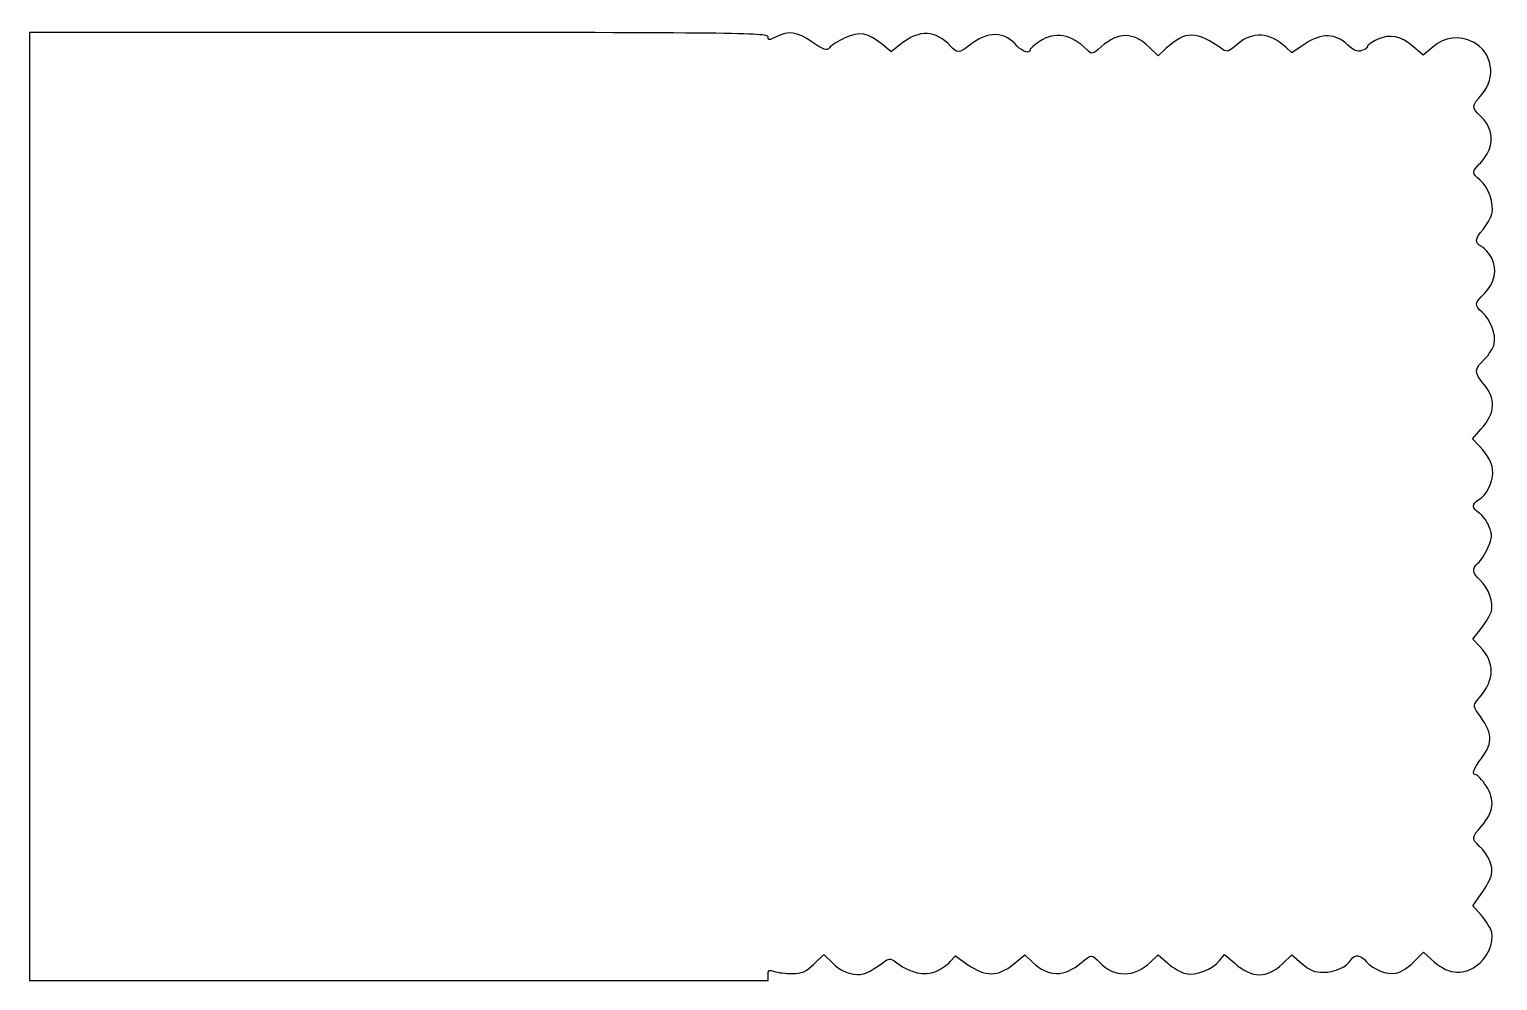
# Model space of a CAD drawing. Header units: centimetres. Extents: x -13.5 to 6.8, y -13.4 to -0.2.
import ezdxf

# ---------------------------------------------------------------- set-up
doc = ezdxf.new("R2010")
doc.units = ezdxf.units.CM
doc.header["$MEASUREMENT"] = 0
doc.layers.add('Layer 1', color=7, linetype='Continuous')

msp = doc.modelspace()

# ---------------------------------------------------------------- linework, layer by layer
at = {"layer": 'Layer 1'}
msp.add_open_spline([(-13.45973, -6.80735), (-13.45973, -6.80735), (-13.45973, -0.25892), (-13.45973, -0.25892), (-13.45973, -0.25892), (-13.45973, -0.25892), (-8.35806, -0.25892), (-8.35806, -0.25892), (-8.35806, -0.25892), (-3.81075, -0.25892), (-3.25639, -0.26529), (-3.25639, -0.31752), (-3.25639, -0.31752), (-3.25639, -0.37004), (-3.24462, -0.37004), (-3.14279, -0.31752), (-3.14279, -0.31752), (-2.97137, -0.2291), (-2.8608, -0.24567), (-2.648, -0.39169), (-2.648, -0.39169), (-2.48574, -0.50303), (-2.44724, -0.51574), (-2.40955, -0.47043), (-2.40955, -0.47043), (-2.38482, -0.44071), (-2.28785, -0.37933), (-2.19405, -0.33404), (-2.19405, -0.33404), (-1.99819, -0.23946), (-1.87208, -0.26277), (-1.67228, -0.43047), (-1.67228, -0.43047), (-1.67228, -0.43047), (-1.55704, -0.5272), (-1.55704, -0.5272), (-1.55704, -0.5272), (-1.55704, -0.5272), (-1.41472, -0.41312), (-1.41472, -0.41312), (-1.41472, -0.41312), (-1.16835, -0.21562), (-0.93746, -0.22719), (-0.73801, -0.44703), (-0.73801, -0.44703), (-0.64511, -0.54942), (-0.62152, -0.5483), (-0.47181, -0.43439), (-0.47181, -0.43439), (-0.20913, -0.23453), (0.0006, -0.23812), (0.18597, -0.44566), (0.18597, -0.44566), (0.25724, -0.52545), (0.36262, -0.55715), (0.36316, -0.49897), (0.36316, -0.49897), (0.36332, -0.48313), (0.42069, -0.43128), (0.49068, -0.38375), (0.49068, -0.38375), (0.70258, -0.23985), (0.93346, -0.2805), (1.14997, -0.49981), (1.14997, -0.49981), (1.21419, -0.56486), (1.22296, -0.56277), (1.34903, -0.45236), (1.34903, -0.45236), (1.58135, -0.24888), (1.79059, -0.25162), (2.00873, -0.46098), (2.00873, -0.46098), (2.00873, -0.46098), (2.13368, -0.5809), (2.13368, -0.5809), (2.13368, -0.5809), (2.13368, -0.5809), (2.23975, -0.48222), (2.23975, -0.48222), (2.23975, -0.48222), (2.5102, -0.23059), (2.6622, -0.23325), (3.02564, -0.49595), (3.02564, -0.49595), (3.07858, -0.53422), (3.11315, -0.52126), (3.22912, -0.41969), (3.22912, -0.41969), (3.43438, -0.23992), (3.66626, -0.25421), (3.89364, -0.46065), (3.89364, -0.46065), (3.89364, -0.46065), (3.97835, -0.53756), (3.97835, -0.53756), (3.97835, -0.53756), (3.97835, -0.53756), (4.16316, -0.41441), (4.16316, -0.41441), (4.16316, -0.41441), (4.38853, -0.26424), (4.58318, -0.27018), (4.75294, -0.43241), (4.75294, -0.43241), (4.83007, -0.50613), (4.88337, -0.52801), (4.94116, -0.50972), (4.94116, -0.50972), (4.9855, -0.49568), (5.02178, -0.47005), (5.02178, -0.45275), (5.02178, -0.45275), (5.02178, -0.43546), (5.08323, -0.39222), (5.15835, -0.35666), (5.15835, -0.35666), (5.33188, -0.27452), (5.48538, -0.30572), (5.65995, -0.45862), (5.65995, -0.45862), (5.65995, -0.45862), (5.79185, -0.57414), (5.79185, -0.57414), (5.79185, -0.57414), (5.79185, -0.57414), (5.92795, -0.45494), (5.92795, -0.45494), (5.92795, -0.45494), (6.08246, -0.31962), (6.29469, -0.29523), (6.4811, -0.39139), (6.4811, -0.39139), (6.75026, -0.53023), (6.80798, -0.8814), (6.60042, -1.11722), (6.60042, -1.11722), (6.46048, -1.27621), (6.45905, -1.29671), (6.58005, -1.4101), (6.58005, -1.4101), (6.72333, -1.54437), (6.77026, -1.72184), (6.70389, -1.87834), (6.70389, -1.87834), (6.674, -1.9488), (6.61251, -2.03938), (6.56723, -2.07962), (6.56723, -2.07962), (6.46151, -2.17358), (6.46361, -2.20913), (6.58024, -2.30064), (6.58024, -2.30064), (6.692, -2.38833), (6.77488, -2.6305), (6.74024, -2.76816), (6.74024, -2.76816), (6.72688, -2.82126), (6.67263, -2.91605), (6.61968, -2.97882), (6.61968, -2.97882), (6.50338, -3.11669), (6.49958, -3.16245), (6.60002, -3.21607), (6.60002, -3.21607), (6.64215, -3.23856), (6.70433, -3.3104), (6.73819, -3.37572), (6.73819, -3.37572), (6.82049, -3.53447), (6.78219, -3.72039), (6.63746, -3.86476), (6.63746, -3.86476), (6.50148, -4.0004), (6.49821, -4.02694), (6.60573, -4.1225), (6.60573, -4.1225), (6.72133, -4.22524), (6.80163, -4.4336), (6.77399, -4.55911), (6.77399, -4.55911), (6.76117, -4.61732), (6.69955, -4.71383), (6.63705, -4.77356), (6.63705, -4.77356), (6.49845, -4.90602), (6.49571, -4.95829), (6.61968, -5.10525), (6.61968, -5.10525), (6.80153, -5.32083), (6.79405, -5.50609), (6.59433, -5.73299), (6.59433, -5.73299), (6.59433, -5.73299), (6.47385, -5.86987), (6.47385, -5.86987), (6.47385, -5.86987), (6.47385, -5.86987), (6.57093, -5.97374), (6.57093, -5.97374), (6.57093, -5.97374), (6.699, -6.11077), (6.75442, -6.22317), (6.75442, -6.34585), (6.75442, -6.34585), (6.75442, -6.47725), (6.658, -6.66004), (6.56151, -6.71155), (6.56151, -6.71155), (6.46286, -6.76421), (6.46408, -6.83351), (6.56475, -6.89623), (6.56475, -6.89623), (6.60867, -6.92359), (6.66982, -7.00619), (6.70065, -7.07979), (6.70065, -7.07979), (6.75141, -7.20098), (6.74992, -7.22887), (6.68481, -7.37535), (6.68481, -7.37535), (6.64527, -7.46431), (6.58411, -7.56081), (6.54891, -7.5898), (6.54891, -7.5898), (6.46092, -7.66226), (6.46854, -7.71961), (6.58004, -7.8241), (6.58004, -7.8241), (6.69583, -7.93261), (6.76921, -8.13869), (6.73405, -8.25663), (6.73405, -8.25663), (6.71978, -8.30449), (6.65596, -8.40983), (6.59223, -8.49073), (6.59223, -8.49073), (6.59223, -8.49073), (6.47635, -8.63781), (6.47635, -8.63781), (6.47635, -8.63781), (6.47635, -8.63781), (6.57443, -8.74038), (6.57443, -8.74038), (6.57443, -8.74038), (6.78489, -8.96047), (6.7847, -9.18995), (6.57386, -9.43991), (6.57386, -9.43991), (6.47802, -9.55352), (6.47773, -9.55597), (6.54829, -9.65525), (6.54829, -9.65525), (6.75451, -9.94544), (6.76349, -10.05255), (6.60041, -10.27712), (6.60041, -10.27712), (6.48094, -10.44164), (6.45732, -10.51366), (6.52286, -10.51366), (6.52286, -10.51366), (6.54374, -10.51366), (6.60639, -10.58235), (6.66209, -10.66631), (6.66209, -10.66631), (6.78727, -10.855), (6.76735, -11.02867), (6.59851, -11.22048), (6.59851, -11.22048), (6.46325, -11.37415), (6.46006, -11.4011), (6.56585, -11.4966), (6.56585, -11.4966), (6.69145, -11.60998), (6.76366, -11.77701), (6.7363, -11.89085), (6.7363, -11.89085), (6.72288, -11.94667), (6.65943, -12.06624), (6.5953, -12.15656), (6.5953, -12.15656), (6.5953, -12.15656), (6.47869, -12.32079), (6.47869, -12.32079), (6.47869, -12.32079), (6.47869, -12.32079), (6.59675, -12.45492), (6.59675, -12.45492), (6.59675, -12.45492), (6.66169, -12.52869), (6.72579, -12.63269), (6.73921, -12.68603), (6.73921, -12.68603), (6.77553, -12.83036), (6.67329, -13.05451), (6.52597, -13.15354), (6.52597, -13.15354), (6.3171, -13.29395), (6.12193, -13.26436), (5.90075, -13.05875), (5.90075, -13.05875), (5.90075, -13.05875), (5.79789, -12.96313), (5.79789, -12.96313), (5.79789, -12.96313), (5.79789, -12.96313), (5.66407, -13.09662), (5.66407, -13.09662), (5.66407, -13.09662), (5.59047, -13.17004), (5.48082, -13.23953), (5.42041, -13.25105), (5.42041, -13.25105), (5.28984, -13.27595), (5.10801, -13.20624), (5.00619, -13.09224), (5.00619, -13.09224), (4.92269, -12.99877), (4.84724, -12.987), (4.8023, -13.06045), (4.8023, -13.06045), (4.73878, -13.16428), (4.5759, -13.24057), (4.41775, -13.24057), (4.41775, -13.24057), (4.28944, -13.24057), (4.22478, -13.21463), (4.11636, -13.11968), (4.11636, -13.11968), (4.11636, -13.11968), (3.97833, -12.99879), (3.97833, -12.99879), (3.97833, -12.99879), (3.97833, -12.99879), (3.85512, -13.11702), (3.85512, -13.11702), (3.85512, -13.11702), (3.6361, -13.3272), (3.42912, -13.32711), (3.18892, -13.11676), (3.18892, -13.11676), (3.18892, -13.11676), (3.0488, -12.99404), (3.0488, -12.99404), (3.0488, -12.99404), (3.0488, -12.99404), (2.97927, -13.0797), (2.97927, -13.0797), (2.97927, -13.0797), (2.88104, -13.2007), (2.65095, -13.28869), (2.51222, -13.2583), (2.51222, -13.2583), (2.44931, -13.24452), (2.3377, -13.18057), (2.26419, -13.11618), (2.26419, -13.11618), (2.26419, -13.11618), (2.13054, -12.99913), (2.13054, -12.99913), (2.13054, -12.99913), (2.13054, -12.99913), (2.02531, -13.09969), (2.02531, -13.09969), (2.02531, -13.09969), (1.80221, -13.3129), (1.52219, -13.31505), (1.32442, -13.10506), (1.32442, -13.10506), (1.21413, -12.98796), (1.20925, -12.98798), (1.07156, -13.10625), (1.07156, -13.10625), (0.8339, -13.31037), (0.61415, -13.30817), (0.39482, -13.09948), (0.39482, -13.09948), (0.39482, -13.09948), (0.292, -13.00164), (0.292, -13.00164), (0.292, -13.00164), (0.292, -13.00164), (0.13206, -13.12985), (0.13206, -13.12985), (0.13206, -13.12985), (-0.08288, -13.30215), (-0.2603, -13.30368), (-0.49541, -13.13526), (-0.49541, -13.13526), (-0.49541, -13.13526), (-0.66684, -13.01246), (-0.66684, -13.01246), (-0.66684, -13.01246), (-0.66684, -13.01246), (-0.73915, -13.09343), (-0.73915, -13.09343), (-0.73915, -13.09343), (-0.77892, -13.13797), (-0.8684, -13.19844), (-0.938, -13.22781), (-0.938, -13.22781), (-1.08956, -13.29178), (-1.30083, -13.24814), (-1.46566, -13.1188), (-1.46566, -13.1188), (-1.55107, -13.05178), (-1.58379, -13.04447), (-1.63432, -13.08108), (-1.63432, -13.08108), (-1.88557, -13.26309), (-1.93239, -13.28253), (-2.07708, -13.26487), (-2.07708, -13.26487), (-2.17715, -13.25265), (-2.26888, -13.20535), (-2.35623, -13.12089), (-2.35623, -13.12089), (-2.35623, -13.12089), (-2.48634, -12.99509), (-2.48634, -12.99509), (-2.48634, -12.99509), (-2.48634, -12.99509), (-2.62222, -13.12646), (-2.62222, -13.12646), (-2.62222, -13.12646), (-2.7327, -13.23328), (-2.78848, -13.25802), (-2.92062, -13.25882), (-2.92062, -13.25882), (-3.01, -13.25935), (-3.12212, -13.24568), (-3.16977, -13.22841), (-3.16977, -13.22841), (-3.24182, -13.2023), (-3.2564, -13.21038), (-3.2564, -13.27642), (-3.2564, -13.27642), (-3.2564, -13.27642), (-3.2564, -13.35582), (-3.2564, -13.35582), (-3.2564, -13.35582), (-3.2564, -13.35582), (-8.35807, -13.35582), (-8.35807, -13.35582), (-8.35807, -13.35582), (-8.35807, -13.35582), (-13.45974, -13.35582), (-13.45974, -13.35582), (-13.45974, -13.35582), (-13.45974, -13.35582), (-13.45974, -6.80738), (-13.45974, -6.80738), (-13.45974, -6.80738), (-13.45974, -6.80738), (-13.45973, -6.80735), (-13.45973, -6.80735)], degree=3, knots=[0, 0, 0, 0, 0.00869565, 0.00869565, 0.00869565, 0.00869565, 0.0173913, 0.0173913, 0.0173913, 0.0173913, 0.02608696, 0.02608696, 0.02608696, 0.02608696, 0.03478261, 0.03478261, 0.03478261, 0.03478261, 0.04347826, 0.04347826, 0.04347826, 0.04347826, 0.05217391, 0.05217391, 0.05217391, 0.05217391, 0.06086957, 0.06086957, 0.06086957, 0.06086957, 0.06956522, 0.06956522, 0.06956522, 0.06956522, 0.07826087, 0.07826087, 0.07826087, 0.07826087, 0.08695652, 0.08695652, 0.08695652, 0.08695652, 0.09565217, 0.09565217, 0.09565217, 0.09565217, 0.10434783, 0.10434783, 0.10434783, 0.10434783, 0.11304348, 0.11304348, 0.11304348, 0.11304348, 0.12173913, 0.12173913, 0.12173913, 0.12173913, 0.13043478, 0.13043478, 0.13043478, 0.13043478, 0.13913043, 0.13913043, 0.13913043, 0.13913043, 0.14782609, 0.14782609, 0.14782609, 0.14782609, 0.15652174, 0.15652174, 0.15652174, 0.15652174, 0.16521739, 0.16521739, 0.16521739, 0.16521739, 0.17391304, 0.17391304, 0.17391304, 0.17391304, 0.1826087, 0.1826087, 0.1826087, 0.1826087, 0.19130435, 0.19130435, 0.19130435, 0.19130435, 0.2, 0.2, 0.2, 0.2, 0.20869565, 0.20869565, 0.20869565, 0.20869565, 0.2173913, 0.2173913, 0.2173913, 0.2173913, 0.22608696, 0.22608696, 0.22608696, 0.22608696, 0.23478261, 0.23478261, 0.23478261, 0.23478261, 0.24347826, 0.24347826, 0.24347826, 0.24347826, 0.25217391, 0.25217391, 0.25217391, 0.25217391, 0.26086957, 0.26086957, 0.26086957, 0.26086957, 0.26956522, 0.26956522, 0.26956522, 0.26956522, 0.27826087, 0.27826087, 0.27826087, 0.27826087, 0.28695652, 0.28695652, 0.28695652, 0.28695652, 0.29565217, 0.29565217, 0.29565217, 0.29565217, 0.30434783, 0.30434783, 0.30434783, 0.30434783, 0.31304348, 0.31304348, 0.31304348, 0.31304348, 0.32173913, 0.32173913, 0.32173913, 0.32173913, 0.33043478, 0.33043478, 0.33043478, 0.33043478, 0.33913043, 0.33913043, 0.33913043, 0.33913043, 0.34782609, 0.34782609, 0.34782609, 0.34782609, 0.35652174, 0.35652174, 0.35652174, 0.35652174, 0.36521739, 0.36521739, 0.36521739, 0.36521739, 0.37391304, 0.37391304, 0.37391304, 0.37391304, 0.3826087, 0.3826087, 0.3826087, 0.3826087, 0.39130435, 0.39130435, 0.39130435, 0.39130435, 0.4, 0.4, 0.4, 0.4, 0.40869565, 0.40869565, 0.40869565, 0.40869565, 0.4173913, 0.4173913, 0.4173913, 0.4173913, 0.42608696, 0.42608696, 0.42608696, 0.42608696, 0.43478261, 0.43478261, 0.43478261, 0.43478261, 0.44347826, 0.44347826, 0.44347826, 0.44347826, 0.45217391, 0.45217391, 0.45217391, 0.45217391, 0.46086957, 0.46086957, 0.46086957, 0.46086957, 0.46956522, 0.46956522, 0.46956522, 0.46956522, 0.47826087, 0.47826087, 0.47826087, 0.47826087, 0.48695652, 0.48695652, 0.48695652, 0.48695652, 0.49565217, 0.49565217, 0.49565217, 0.49565217, 0.50434783, 0.50434783, 0.50434783, 0.50434783, 0.51304348, 0.51304348, 0.51304348, 0.51304348, 0.52173913, 0.52173913, 0.52173913, 0.52173913, 0.53043478, 0.53043478, 0.53043478, 0.53043478, 0.53913043, 0.53913043, 0.53913043, 0.53913043, 0.54782609, 0.54782609, 0.54782609, 0.54782609, 0.55652174, 0.55652174, 0.55652174, 0.55652174, 0.56521739, 0.56521739, 0.56521739, 0.56521739, 0.57391304, 0.57391304, 0.57391304, 0.57391304, 0.5826087, 0.5826087, 0.5826087, 0.5826087, 0.59130435, 0.59130435, 0.59130435, 0.59130435, 0.6, 0.6, 0.6, 0.6, 0.60869565, 0.60869565, 0.60869565, 0.60869565, 0.6173913, 0.6173913, 0.6173913, 0.6173913, 0.62608696, 0.62608696, 0.62608696, 0.62608696, 0.63478261, 0.63478261, 0.63478261, 0.63478261, 0.64347826, 0.64347826, 0.64347826, 0.64347826, 0.65217391, 0.65217391, 0.65217391, 0.65217391, 0.66086957, 0.66086957, 0.66086957, 0.66086957, 0.66956522, 0.66956522, 0.66956522, 0.66956522, 0.67826087, 0.67826087, 0.67826087, 0.67826087, 0.68695652, 0.68695652, 0.68695652, 0.68695652, 0.69565217, 0.69565217, 0.69565217, 0.69565217, 0.70434783, 0.70434783, 0.70434783, 0.70434783, 0.71304348, 0.71304348, 0.71304348, 0.71304348, 0.72173913, 0.72173913, 0.72173913, 0.72173913, 0.73043478, 0.73043478, 0.73043478, 0.73043478, 0.73913043, 0.73913043, 0.73913043, 0.73913043, 0.74782609, 0.74782609, 0.74782609, 0.74782609, 0.75652174, 0.75652174, 0.75652174, 0.75652174, 0.76521739, 0.76521739, 0.76521739, 0.76521739, 0.77391304, 0.77391304, 0.77391304, 0.77391304, 0.7826087, 0.7826087, 0.7826087, 0.7826087, 0.79130435, 0.79130435, 0.79130435, 0.79130435, 0.8, 0.8, 0.8, 0.8, 0.80869565, 0.80869565, 0.80869565, 0.80869565, 0.8173913, 0.8173913, 0.8173913, 0.8173913, 0.82608696, 0.82608696, 0.82608696, 0.82608696, 0.83478261, 0.83478261, 0.83478261, 0.83478261, 0.84347826, 0.84347826, 0.84347826, 0.84347826, 0.85217391, 0.85217391, 0.85217391, 0.85217391, 0.86086957, 0.86086957, 0.86086957, 0.86086957, 0.86956522, 0.86956522, 0.86956522, 0.86956522, 0.87826087, 0.87826087, 0.87826087, 0.87826087, 0.88695652, 0.88695652, 0.88695652, 0.88695652, 0.89565217, 0.89565217, 0.89565217, 0.89565217, 0.90434783, 0.90434783, 0.90434783, 0.90434783, 0.91304348, 0.91304348, 0.91304348, 0.91304348, 0.92173913, 0.92173913, 0.92173913, 0.92173913, 0.93043478, 0.93043478, 0.93043478, 0.93043478, 0.93913043, 0.93913043, 0.93913043, 0.93913043, 0.94782609, 0.94782609, 0.94782609, 0.94782609, 0.95652174, 0.95652174, 0.95652174, 0.95652174, 0.96521739, 0.96521739, 0.96521739, 0.96521739, 0.97391304, 0.97391304, 0.97391304, 0.97391304, 0.9826087, 0.9826087, 0.9826087, 0.9826087, 1, 1, 1, 1], dxfattribs=at)

doc.saveas('drawing.dxf')
